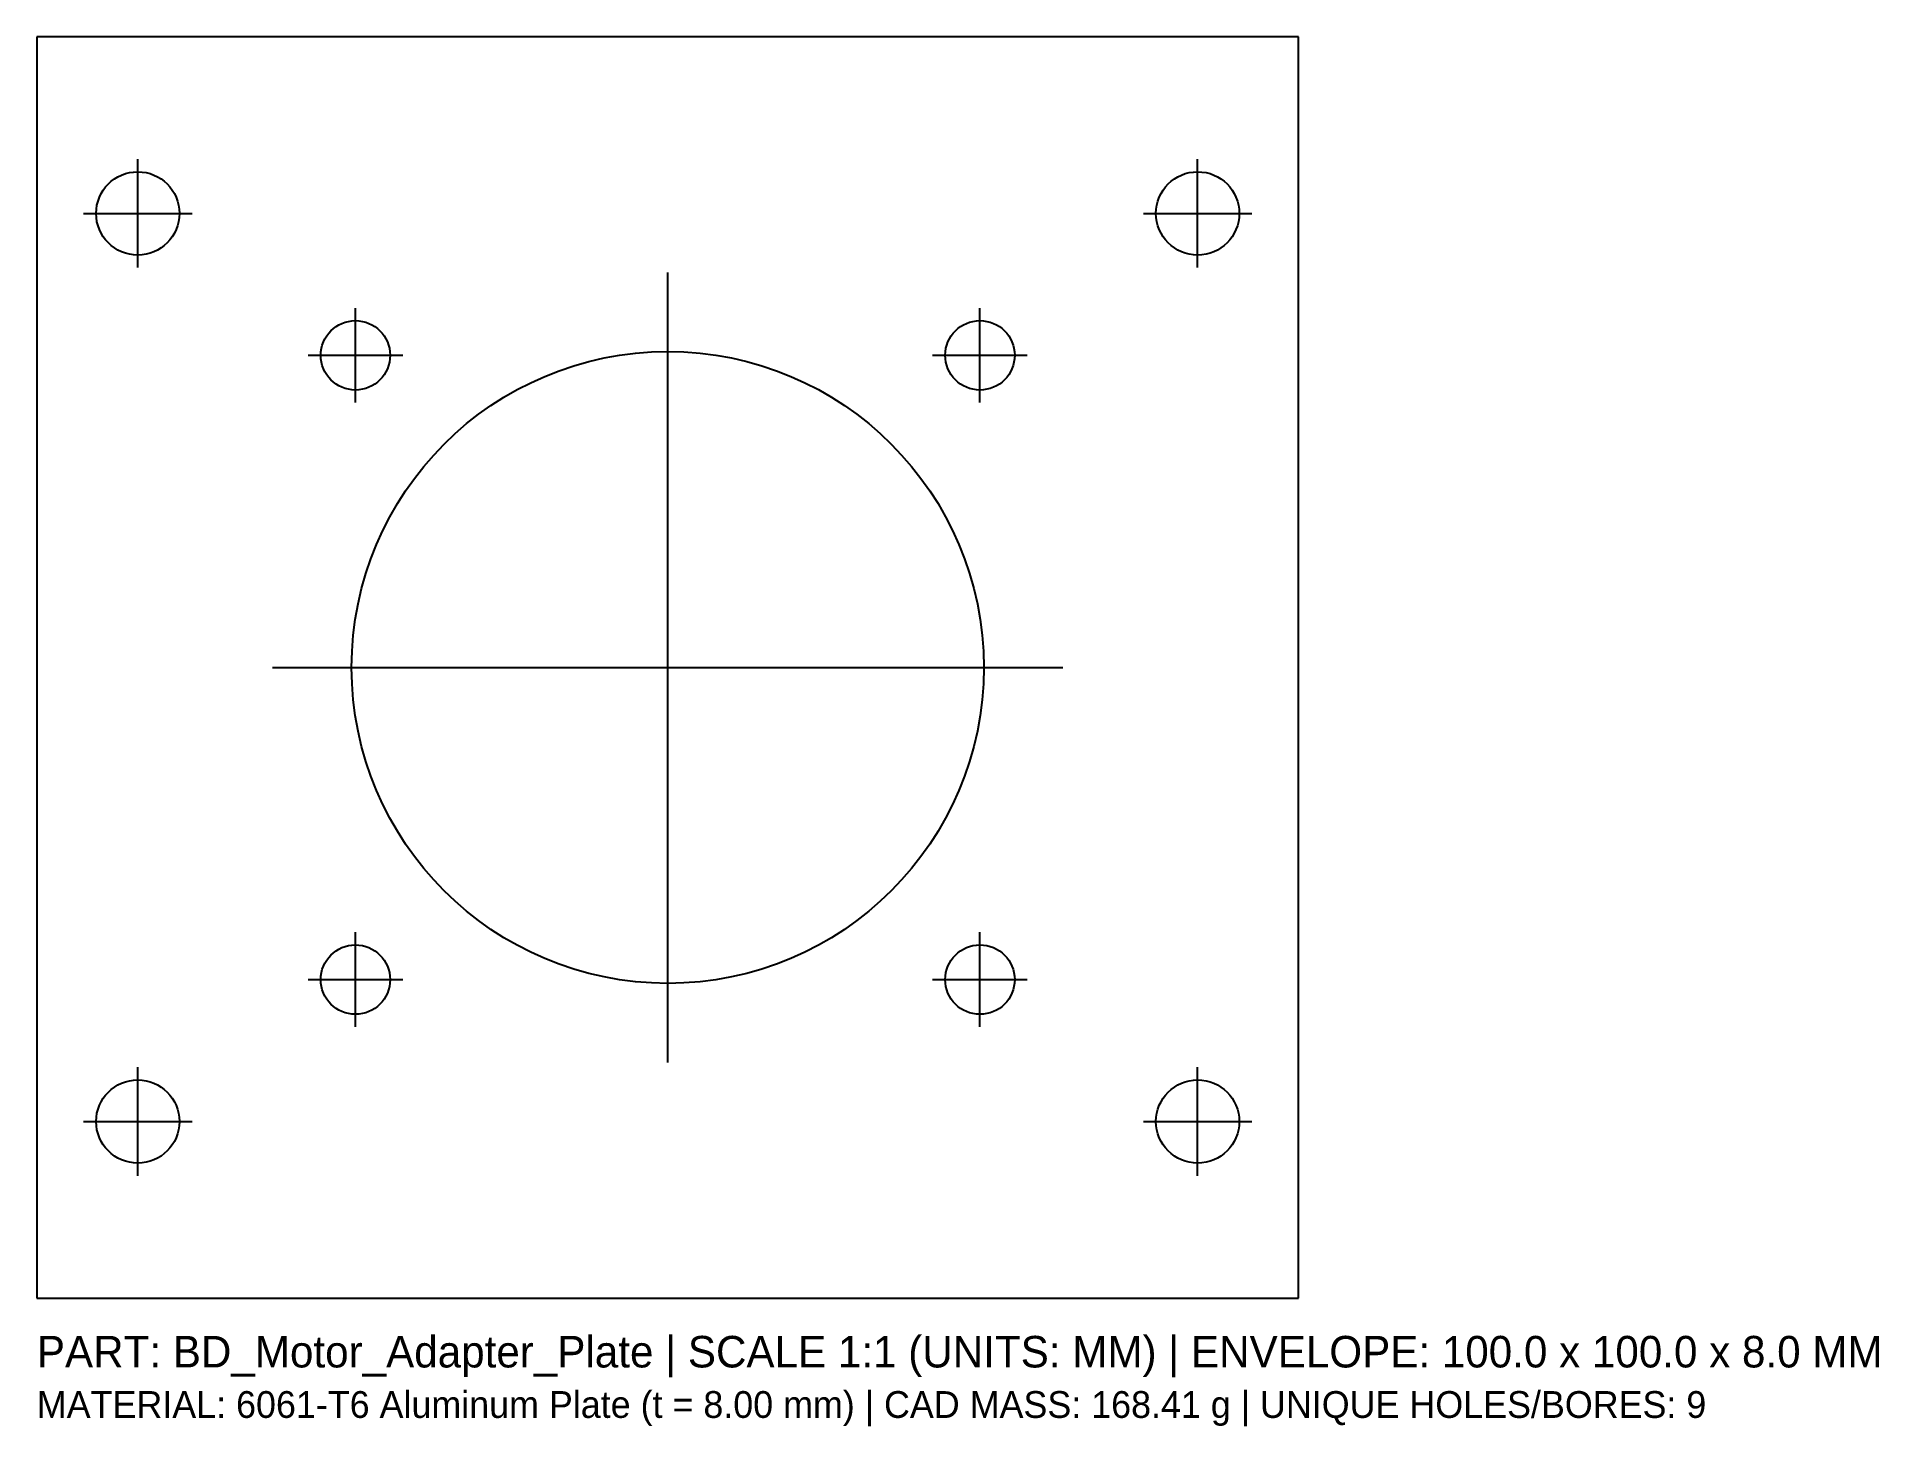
# Model space of a CAD drawing. Header units: millimetres. Extents: x -50 to 96, y -60 to 50.
import ezdxf

# ---------------------------------------------------------------- set-up
doc = ezdxf.new("R2010")
doc.units = ezdxf.units.MM
for name, color, linetype in [('ANNOTATIONS', 3, 'CONTINUOUS'), ('CENTERLINES', 1, 'Continuous'), ('HOLES_THROUGH', 4, 'CONTINUOUS'), ('OUTER_PROFILE', 7, 'CONTINUOUS')]:
    doc.layers.add(name, color=color, linetype=linetype)

msp = doc.modelspace()

# ---------------------------------------------------------------- linework, layer by layer
at = {"layer": 'CENTERLINES', "color": 1}
for p, q in [((-42, 31.7), (-42, 40.3)), ((42, 31.7), (42, 40.3)), ((-46.3, 36), (-37.7, 36)), ((37.7, 36), (46.3, 36)), ((0, -31.3125), (0, 31.3125)), ((-24.7487, 20.9987), (-24.7487, 28.4987)), ((24.7487, 20.9987), (24.7487, 28.4987)), ((-28.4987, 24.7487), (-20.9987, 24.7487)), ((20.9987, 24.7487), (28.4987, 24.7487)), ((-31.3125, 0), (31.3125, 0)), ((-24.7487, -28.4987), (-24.7487, -20.9987)), ((24.7487, -28.4987), (24.7487, -20.9987)), ((-28.4987, -24.7487), (-20.9987, -24.7487)), ((20.9987, -24.7487), (28.4987, -24.7487)), ((-42, -40.3), (-42, -31.7)), ((42, -40.3), (42, -31.7)), ((-46.3, -36), (-37.7, -36)), ((37.7, -36), (46.3, -36))]:
    msp.add_line(p, q, dxfattribs=at)
at = {"layer": 'HOLES_THROUGH', "color": 4}
for centre, radius in [((-42, 36), 3.3), ((42, 36), 3.3), ((-24.7487, 24.7487), 2.75), ((24.7487, 24.7487), 2.75), ((0, 0), 25.05), ((-24.7487, -24.7487), 2.75), ((24.7487, -24.7487), 2.75), ((-42, -36), 3.3), ((42, -36), 3.3)]:
    msp.add_circle(centre, radius, dxfattribs=at)
at = {"layer": 'OUTER_PROFILE', "color": 7}
for p, q in [((-50, 50), (-50, -50)), ((50, 50), (-50, 50)), ((50, -50), (50, 50)), ((-50, -50), (50, -50))]:
    msp.add_line(p, q, dxfattribs=at)

# ---------------------------------------------------------------- texts
at = {"layer": 'ANNOTATIONS', "color": 3}
for s, height, p in [('PART: BD_Motor_Adapter_Plate | SCALE 1:1 (UNITS: MM) | ENVELOPE: 100.0 x 100.0 x 8.0 MM', 2.5, (-50, -55.5)), ('MATERIAL: 6061-T6 Aluminum Plate (t = 8.00 mm) | CAD MASS: 168.41 g | UNIQUE HOLES/BORES: 9', 2.125, (-50, -59.5))]:
    msp.add_text(s, height=height, dxfattribs=at).set_placement(p)

doc.saveas('drawing.dxf')
